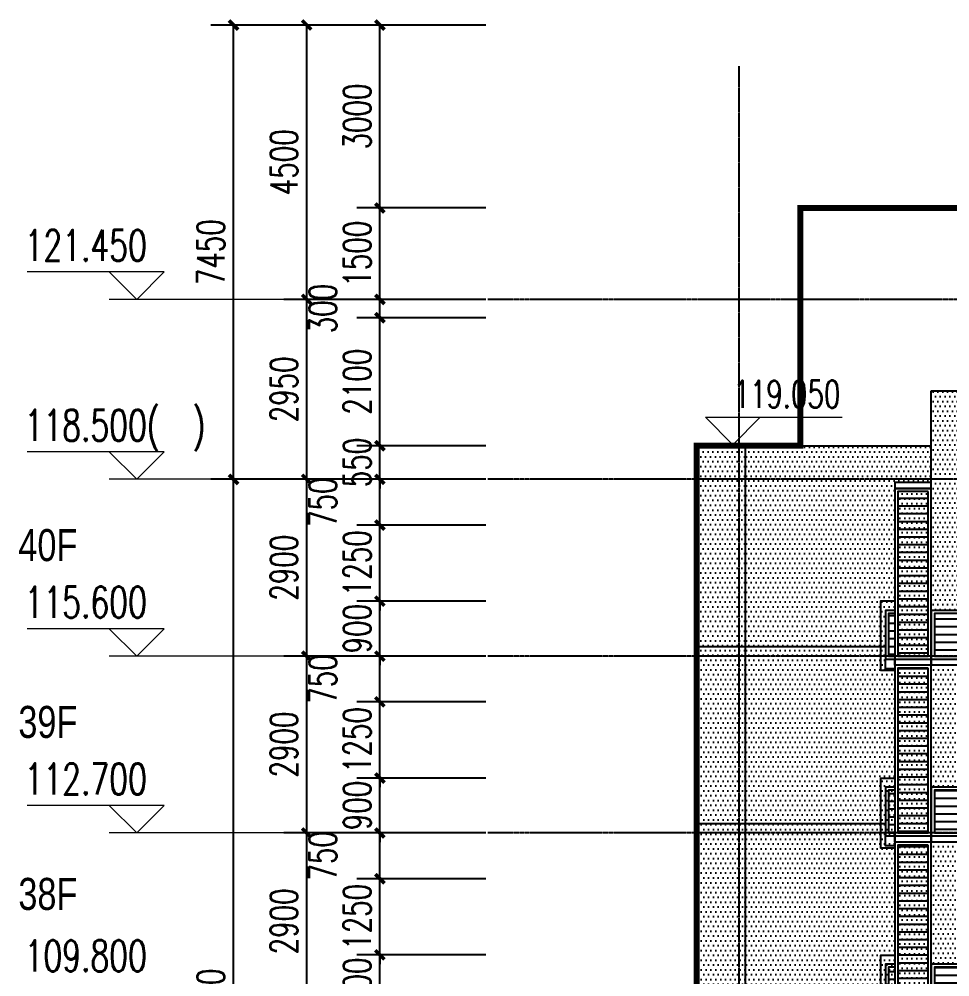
# Model space of a CAD drawing. Header units: millimetres. Extents: x 43 to 235305, y 0 to 139712.
# Drawn here: x 91786 to 107053, y 121531 to 137238 of the extents above; entities that cross this region are included whole.
import ezdxf
from ezdxf.xclip import XClip

# ---------------------------------------------------------------- set-up
doc = ezdxf.new("R2010")
doc.units = ezdxf.units.MM
doc.header["$XCLIPFRAME"] = 2
for name, pattern in [('CONTINOUS', [0]), ('DASH', [0.35, 0.25, -0.1]), ('DOTE', [2.42, 2, -0.2, 0.02, -0.2])]:
    doc.linetypes.add(name, pattern=pattern)
for name, color, linetype in [('A-AXIS', 1, 'DOTE'), ('A-AXIS-DIMS', 3, 'Continuous'), ('A-DRWD-DIMS', 144, 'Continuous'), ('A-ELEV-DRWD', 130, 'Continuous'), ('A-ELEV-LINE', 30, 'Continuous'), ('A-ELEV-LINE1', 33, 'Continuous'), ('A-ELEV-LINE2', 55, 'Continuous'), ('A-ELEV-OPEN', 253, 'Continuous'), ('A-ELEV-OUT2', 6, 'CONTINOUS'), ('A-ELEV-PATT', 55, 'Continuous'), ('A-ELEV-SHUT', 215, 'Continuous'), ('A-HATH1', 251, 'Continuous'), ('A-ROOM-NAME', 255, 'Continuous'), ('A-WALL', 2, 'Continuous'), ('AXIS', 3, 'Continuous'), ('PUB_TEXT', 7, 'Continuous'), ('Sun', 138, 'Continuous')]:
    doc.layers.add(name, color=color, linetype=linetype)
doc.styles.add('_TCH_DIM', font='SIMPLEX', dxfattribs={"bigfont": 'GBCBIG'})
doc.styles.add('_TCH_DIM_T3', font='SIMPLEX', dxfattribs={"width": 0.705882, "bigfont": 'GBCBIG'})
doc.styles.add('ZBHZ', font='zbxw.shx', dxfattribs={"width": 0.7, "bigfont": 'zbhz.shx'})
doc.dimstyles.new('_TCH_ARCH&&150', dxfattribs={"dimtxt": 446.25, "dimasz": 150, "dimexe": 375, "dimexo": 450, "dimgap": 150, "dimtad": 1, "dimdec": 0, "dimzin": 0, "dimdsep": 46, "dimtxsty": '_TCH_DIM_T3', "dimblk": 'ARCHTICK', "dimcen": 0.09, "dimclrt": 7, "dimazin": 2, "dimtfac": 1, "dimtdec": 0, "dimtix": 1, "dimtmove": 2, "dimatfit": 3, "dimfxl": 1, "dimtolj": 1, "dimtzin": 0, "dimarcsym": 0})

# ---------------------------------------------------------------- blocks, each defined once
blk = doc.blocks.new('A$C5196594A')
at = {"layer": 'A-ELEV-PATT'}
h = blk.add_hatch(dxfattribs=at)
h.set_pattern_fill('ANSI31', color=256, scale=80, angle=135, style=0)
h.set_pattern_definition([(180, (-94371.55, 79593.16), (-2e-14, -127), [])])
h.paths.add_polyline_path([(50, 2850), (550, 2850), (550, 150), (50, 150)])
at = {"layer": 'A-HATH1'}
h = blk.add_hatch(dxfattribs=at)
h.set_pattern_fill('DOTS', color=256, scale=50, style=0)
h.set_pattern_definition([(0, (50, 150), (39.6875, 79.375), [0, -79.375])])
h.paths.add_polyline_path([(50, 2850), (550, 2850), (550, 150), (50, 150)])
at = {"layer": 'A-ELEV-LINE'}
blk.add_lwpolyline([(0, 0), (600, 0), (600, 100), (0, 100)], close=True, dxfattribs=at)
at = {"layer": 'A-ELEV-SHUT'}
for points in [[(0, 2900), (600, 2900), (600, 100), (0, 100)], [(50, 2850), (550, 2850), (550, 150), (50, 150)]]:
    blk.add_lwpolyline(points, close=True, dxfattribs=at)
blk = doc.blocks.new('A$C25156A68')
at = {"layer": 'A-ELEV-PATT'}
h = blk.add_hatch(dxfattribs=at)
h.set_pattern_fill('ANSI31', color=256, scale=80, angle=135, style=0)
h.set_pattern_definition([(180, (-96021.55, 77543.16), (-2e-14, -127), [])])
h.paths.add_polyline_path([(50, 850), (550, 850), (550, 150), (50, 150)])
at = {"layer": 'A-ELEV-LINE'}
blk.add_lwpolyline([(0, 100), (0, -60), (600, -60), (600, 100)], close=True, dxfattribs=at)
at = {"layer": 'A-ELEV-SHUT'}
for points in [[(0, 900), (600, 900), (600, 100), (0, 100)], [(50, 850), (550, 850), (550, 150), (50, 150)]]:
    blk.add_lwpolyline(points, close=True, dxfattribs=at)
blk = doc.blocks.new('A$C22E85F1C')
at = {"layer": 'A-ELEV-PATT'}
h = blk.add_hatch(dxfattribs=at)
h.set_pattern_fill('ANSI31', color=256, scale=80, angle=135, style=0)
h.set_pattern_definition([(180, (-86871.55, 77993.16), (-2e-14, -127), [])])
h.paths.add_polyline_path([(9200, 1300), (9700, 1300), (9700, 600), (9200, 600)])
at = {"layer": 'A-HATH1'}
h = blk.add_hatch(dxfattribs=at)
h.set_pattern_fill('DOTS', color=256, scale=50, style=0)
h.set_pattern_definition([(7e-15, (9150, 1350), (39.6875, 79.375), [0, -79.375])])
h.paths.add_polyline_path([(9750, 3350), (9750, 3450), (9750, 4950), (9150, 4950), (9150, 1350), (9750, 1350)])
h = blk.add_hatch(dxfattribs=at)
h.set_pattern_fill('DOTS', color=256, scale=50, style=0)
h.set_pattern_definition([(7e-15, (9750, 600), (39.6875, 79.375), [0, -79.375])])
h.paths.add_polyline_path([(9750, 4050), (9750, 3450), (10347, 3450), (10350, 1350), (10500, 1350), (10500, 600), (12800, 600), (12800, 4050)])
h = blk.add_hatch(dxfattribs=at)
h.set_pattern_fill('DOTS', color=256, scale=50, style=0)
h.set_pattern_definition([(7e-15, (12800, 600), (39.6875, 79.375), [0, -79.375])])
h.paths.add_polyline_path([(13600, 4050), (12800, 4050), (12800, 600), (13600, 600)])
at = {"layer": 'A-ELEV-LINE'}
for points in [[(10347, 3350), (9750, 3350), (9750, 3450), (10347, 3450)], [(9150, 550), (9150, 450), (9750, 450), (9750, 550)]]:
    blk.add_lwpolyline(points, close=True, dxfattribs=at)
at = {"layer": 'A-ELEV-LINE1'}
for p, q in [((950, 7950), (11900, 7950)), ((11900, 7950), (11900, 4050)), ((9750, 4950), (9150, 4950)), ((9750, 600), (9750, 4950)), ((13600, 4050), (9750, 4050)), ((12800, 600), (12800, 4050)), ((13600, 600), (13600, 4050))]:
    blk.add_line(p, q, dxfattribs=at)
at = {"layer": 'A-ELEV-LINE2'}
blk.add_line((10500, 750), (13600, 750), dxfattribs=at)
at = {"layer": 'A-ELEV-SHUT'}
for points in [[(9150, 1350), (9750, 1350), (9750, 550), (9150, 550)], [(9200, 1300), (9700, 1300), (9700, 600), (9200, 600)]]:
    blk.add_lwpolyline(points, close=True, dxfattribs=at)
ref = blk.add_blockref('A$C25156A68', (9900, 450))
XClip(ref).set_block_clipping_path([(450.000028187, -87.3392947953), (677.8074674489, 1055.0677332467)])
at = {"layer": 'A-ELEV-LINE1'}
blk.add_blockref('A$C5196594A', (9750, 450), dxfattribs=at)
blk = doc.blocks.new('A$C38F80F9D')
at = {"layer": 'A-ELEV-PATT'}
h = blk.add_hatch(dxfattribs=at)
h.set_pattern_fill('ANSI31', color=256, scale=80, angle=135, style=0)
h.set_pattern_definition([(180, (-95221.56, 77593.16), (-2e-14, -127), [])])
h.paths.add_polyline_path([(-250, 2400), (550, 2400), (550, 270), (-250, 270)])
at = {"layer": 'A-HATH1'}
h = blk.add_hatch(dxfattribs=at)
h.set_pattern_fill('DOTS', color=256, scale=50, style=0)
h.set_pattern_definition([(7e-15, (-250, 350), (39.6875, 79.375), [0, -79.375])])
h.paths.add_polyline_path([(-250, 2400), (550, 2400), (550, 270), (-250, 270)])
at = {"layer": 'A-ELEV-SHUT'}
for points in [[(-300, 2450), (600, 2450), (600, 220), (-300, 220)], [(-250, 2400), (550, 2400), (550, 270), (-250, 270)]]:
    blk.add_lwpolyline(points, close=True, dxfattribs=at)
blk = doc.blocks.new('A$C26D120F1')
blk.add_circle((0, 0), 12.5)
blk = doc.blocks.new('A$C6A1F32F0')
at = {"layer": 'Sun'}
blk.add_lwpolyline([(810, 250), (0, 250), (0, -50), (810, -50)], close=True, dxfattribs=at)
at = {"layer": 'Sun', "color": 8, "linetype": 'DASH', "ltscale": 0.2}
blk.add_lwpolyline([(760, 200), (50, 200), (50, 0), (760, 0)], close=True, dxfattribs=at)
at = {"layer": 'Sun'}
for centre in [(80, 175), (130, 175), (280, 175), (330, 175), (480, 175), (530, 175), (730, 175), (80, 125), (80, 75), (80, 25), (330, 125), (380, 125), (380, 75), (380, 25), (480, 75), (480, 25), (530, 125), (530, 75), (530, 25), (580, 125), (580, 75), (580, 25), (680, 75), (680, 25), (730, 125), (730, 75), (730, 25)]:
    blk.add_circle(centre, 5, dxfattribs=at)
for p in [(80, 200), (80, 150), (130, 200), (180, 200), (180, 150), (230, 200), (230, 150), (280, 200), (280, 150), (330, 200), (330, 150), (430, 200), (430, 150), (480, 200), (480, 150), (530, 200), (530, 150), (580, 200), (580, 150), (630, 200), (630, 150), (680, 200), (680, 150), (730, 200), (730, 150), (80, 100), (80, 50), (80, 0), (130, 0), (180, 100), (180, 50), (180, 0), (230, 100), (230, 50), (230, 0), (280, 100), (280, 50), (280, 0), (330, 100), (330, 50), (330, 0), (380, 100), (380, 50), (380, 0), (430, 100), (430, 50), (430, 0), (480, 100), (480, 50), (480, 0), (530, 100), (530, 50), (530, 0), (580, 100), (580, 50), (580, 0), (630, 0), (680, 100), (680, 50), (680, 0), (730, 100), (730, 50), (730, 0)]:
    blk.add_blockref('A$C26D120F1', p, dxfattribs=at)
blk = doc.blocks.new('A$C1D411380')
at = {"layer": 'A-ELEV-DRWD'}
for points in [[(50, 2100), (500, 2100), (500, 1200), (50, 1200)], [(100, 2050), (450, 2050), (450, 1250), (100, 1250)], [(50, 1150), (500, 1150), (500, 950), (50, 950)]]:
    blk.add_lwpolyline(points, close=True, dxfattribs=at)
at = {"layer": 'A-ELEV-LINE1'}
blk.add_lwpolyline([(550, 1200), (550, 1200), (550, 900), (0, 900), (0, 2150), (550, 2150), (550, 1150)], dxfattribs=at)
at = {"layer": 'A-ELEV-OPEN'}
blk.add_lwpolyline([(50, 1200), (275, 2100), (500, 1200)], dxfattribs=at)
at = {"layer": 'Sun'}
blk.add_blockref('A$C6A1F32F0', (-130, 950), dxfattribs=at)
blk = doc.blocks.new('A$C79B806BD')
at = {"layer": 'A-ELEV-LINE1'}
for p, q in [((50, 670), (950, 670)), ((50, 670), (50, 0)), ((50, 0), (950, 0))]:
    blk.add_line(p, q, dxfattribs=at)
blk = doc.blocks.new('A$C503F3A81')
at = {"layer": 'A-ELEV-PATT'}
h = blk.add_hatch(dxfattribs=at)
h.set_pattern_fill('ANSI31', color=256, scale=80, angle=135, style=0)
h.set_pattern_definition([(180, (-85371.56, 80893.16), (-2e-14, -127), [])])
h.paths.add_polyline_path([(10700, 4200), (11200, 4200), (11200, 3500), (10700, 3500)])
h = blk.add_hatch(dxfattribs=at)
h.set_pattern_fill('ANSI31', color=256, scale=80, angle=135, style=0)
h.set_pattern_definition([(180, (-85371.56, 77993.16), (-2e-14, -127), [])])
h.paths.add_polyline_path([(10700, 1300), (11200, 1300), (11200, 600), (10700, 600)])
at = {"layer": 'A-HATH1'}
h = blk.add_hatch(dxfattribs=at)
h.set_pattern_fill('DOTS', color=256, scale=50, style=0)
h.set_pattern_definition([(7e-15, (-0.0005, 3650), (39.6875, 79.375), [0, -79.375])])
h.paths.add_polyline_path([(1550, 5800), (1550, 6520), (1520, 6520), (1520, 6550), (0, 6550), (0, 6520), (0, 5800), (0, 3650), (1550, 3650)])
h = blk.add_hatch(dxfattribs=at)
h.set_pattern_fill('DOTS', color=256, scale=50, style=0)
h.set_pattern_definition([(7e-15, (1550, 5800), (39.6875, 79.375), [0, -79.375])])
h.paths.add_polyline_path([(2450, 6520), (1550, 6520), (1550, 5800), (2450, 5800)])
h = blk.add_hatch(dxfattribs=at)
h.set_pattern_fill('DOTS', color=256, scale=50, style=0)
h.set_pattern_definition([(7e-15, (11850, 600), (39.6875, 79.375), [0, -79.375])])
h.paths.add_polyline_path([(14300, 6400), (12000, 6400), (12000, 6250), (11850, 6250), (11850, 3450), (12000, 3450), (12000, 3350), (11850, 3350), (11850, 1350), (11850, 600), (12000, 600), (14300, 600)])
h = blk.add_hatch(dxfattribs=at)
h.set_pattern_fill('DOTS', color=256, scale=50, style=0)
h.set_pattern_definition([(7e-15, (14300, 600), (39.6875, 79.375), [0, -79.375])])
h.paths.add_polyline_path([(15100, 6400), (14300, 6400), (14300, 600), (15100, 600)])
h = blk.add_hatch(dxfattribs=at)
h.set_pattern_fill('DOTS', color=256, scale=50, style=0)
h.set_pattern_definition([(7e-15, (10650, 4250), (39.6875, 79.375), [0, -79.375])])
h.paths.add_polyline_path([(11250, 6250), (10650, 6250), (10650, 4250), (11250, 4250)])
h = blk.add_hatch(dxfattribs=at)
h.set_pattern_fill('DOTS', color=256, scale=50, style=0)
h.set_pattern_definition([(7e-15, (5750, 3650), (39.6875, 79.375), [0, -79.375])])
h.paths.add_polyline_path([(6300, 4400), (5750, 4400), (5750, 3650), (6300, 3650)])
h = blk.add_hatch(dxfattribs=at)
h.set_pattern_fill('DOTS', color=256, scale=50, style=0)
h.set_pattern_definition([(7e-15, (-0.0004, 750), (39.6875, 79.375), [0, -79.375])])
h.paths.add_polyline_path([(1550, 2900), (2450, 2900), (2450, 3650), (0, 3650), (0, 3620), (0, 2900), (0, 750), (1550, 750)])
h = blk.add_hatch(dxfattribs=at)
h.set_pattern_fill('DOTS', color=256, scale=50, style=0)
h.set_pattern_definition([(7e-15, (5750, 750), (39.6875, 79.375), [0, -79.375])])
h.paths.add_polyline_path([(6300, 3650), (5750, 3650), (5750, 2750), (6300, 2750)])
h = blk.add_hatch(dxfattribs=at)
h.set_pattern_fill('DOTS', color=256, scale=50, style=0)
h.set_pattern_definition([(7e-15, (10650, 1350), (39.6875, 79.375), [0, -79.375])])
h.paths.add_polyline_path([(11250, 3350), (10650, 3350), (10650, 1350), (11250, 1350)])
at = {"layer": 'A-ELEV-LINE'}
for points in [[(10650, 3450), (10650, 3350), (11250, 3350), (11250, 3450)], [(10650, 550), (10650, 450), (11250, 450), (11250, 550)]]:
    blk.add_lwpolyline(points, close=True, dxfattribs=at)
at = {"layer": 'A-ELEV-LINE1'}
for p, q in [((2450, 600), (2450, 6550)), ((10650, 600), (10650, 6400)), ((11250, 600), (11250, 6400)), ((14300, 600), (14300, 6400)), ((15100, 600), (15100, 6400))]:
    blk.add_line(p, q, dxfattribs=at)
at = {"layer": 'A-ELEV-LINE2'}
for p, q in [((5750, 5650), (5750, 6580)), ((6300, 5640), (6300, 6580)), ((5750, 2750), (5750, 4400)), ((6300, 2750), (6300, 4400)), ((0, 3650), (1550, 3650)), ((2450, 3650), (5750, 3650)), ((6300, 3650), (10650, 3650)), ((12000, 3650), (15100, 3650)), ((5750, 1500), (5750, 750)), ((6300, 1500), (6300, 750)), ((0, 750), (1550, 750)), ((2450, 750), (5750, 750)), ((6300, 750), (10650, 750)), ((12000, 750), (15100, 750))]:
    blk.add_line(p, q, dxfattribs=at)
at = {"layer": 'A-ELEV-SHUT'}
for points in [[(10650, 4250), (11250, 4250), (11250, 3450), (10650, 3450)], [(10700, 4200), (11200, 4200), (11200, 3500), (10700, 3500)], [(10650, 1350), (11250, 1350), (11250, 550), (10650, 550)], [(10700, 1300), (11200, 1300), (11200, 600), (10700, 600)]]:
    blk.add_lwpolyline(points, close=True, dxfattribs=at)
ref = blk.add_blockref('A$C25156A68', (11400, 3350))
XClip(ref).set_block_clipping_path([(449.9996244429, -101.2325719561), (676.9703550064, 1047.1839942954)])
ref = blk.add_blockref('A$C79B806BD', (1500, 2900))
XClip(ref).set_block_clipping_path([(-256.0595435794, -0.0003583494), (950.0015086988, 2111.0845140356)])
blk.add_blockref('A$C1D411380', (5750, 600))
ref = blk.add_blockref('A$C25156A68', (11400, 450))
XClip(ref).set_block_clipping_path([(449.9996244429, -101.2325719561), (676.9703550064, 1047.1839942954)])
ref = blk.add_blockref('A$C79B806BD', (1500, 0))
XClip(ref).set_block_clipping_path([(-256.0595435794, -0.0003583494), (950.0015086988, 2111.0845140356)])
at = {"layer": 'A-ELEV-LINE1'}
for p in [(11250, 3350), (11250, 450)]:
    blk.add_blockref('A$C5196594A', p, dxfattribs=at)
at = {"layer": 'A-ELEV-LINE2'}
blk.add_blockref('A$C1D411380', (5750, 3500), dxfattribs=at)
at = {"layer": 'A-WALL'}
for p in [(1850, 3350), (1850, 450)]:
    blk.add_blockref('A$C38F80F9D', p, dxfattribs=at)
blk = doc.blocks.new('_ArchTick')
at = {"color": 0, "linetype": 'ByBlock', "const_width": 0.4}
blk.add_lwpolyline([(-0.5, -0.5), (0.5, 0.5)], dxfattribs=at)
blk = doc.blocks.new('*D4137')
at = {"layer": 'A-AXIS-DIMS', "color": 0, "lineweight": -2, "transparency": 16777216}
for p, q in [((99026, 123891), (96128, 123891)), ((96503, 120991), (96503, 123891)), ((99026, 120991), (96128, 120991))]:
    blk.add_line(p, q, dxfattribs=at)
at = {"layer": 'Defpoints', "color": 0, "transparency": 16777216}
for p in [(96503, 123891), (99476, 123891), (99476, 120991)]:
    blk.add_point(p, dxfattribs=at)
at = {"layer": 'A-AXIS-DIMS', "color": 0, "lineweight": -2, "transparency": 16777216, "xscale": 150, "yscale": 150, "zscale": 150}
for p, rotation in [((96503, 123891), 90), ((96503, 120991), 270)]:
    blk.add_blockref('_ArchTick', p, dxfattribs=dict(at, rotation=rotation))
at = {"layer": 'A-AXIS-DIMS', "color": 7, "transparency": 16777216, "insert": (96130, 122441), "char_height": 446.2, "attachment_point": 5, "rotation": 90, "style": '_TCH_DIM_T3'}
blk.add_mtext('\\A1;2900', dxfattribs=at)
blk = doc.blocks.new('*D4138')
at = {"layer": 'A-AXIS-DIMS', "color": 0, "lineweight": -2, "transparency": 16777216}
for p, q in [((99026, 126791), (96128, 126791)), ((96503, 123891), (96503, 126791)), ((99026, 123891), (96128, 123891))]:
    blk.add_line(p, q, dxfattribs=at)
at = {"layer": 'Defpoints', "color": 0, "transparency": 16777216}
for p in [(96503, 126791), (99476, 126791), (99476, 123891)]:
    blk.add_point(p, dxfattribs=at)
at = {"layer": 'A-AXIS-DIMS', "color": 0, "lineweight": -2, "transparency": 16777216, "xscale": 150, "yscale": 150, "zscale": 150}
for p, rotation in [((96503, 126791), 90), ((96503, 123891), 270)]:
    blk.add_blockref('_ArchTick', p, dxfattribs=dict(at, rotation=rotation))
at = {"layer": 'A-AXIS-DIMS', "color": 7, "transparency": 16777216, "insert": (96130, 125341), "char_height": 446.2, "attachment_point": 5, "rotation": 90, "style": '_TCH_DIM_T3'}
blk.add_mtext('\\A1;2900', dxfattribs=at)
blk = doc.blocks.new('*D4139')
at = {"layer": 'A-AXIS-DIMS', "color": 0, "lineweight": -2, "transparency": 16777216}
for p, q in [((99026, 129691), (96128, 129691)), ((96503, 126791), (96503, 129691)), ((99026, 126791), (96128, 126791))]:
    blk.add_line(p, q, dxfattribs=at)
at = {"layer": 'Defpoints', "color": 0, "transparency": 16777216}
for p in [(96503, 129691), (99476, 129691), (99476, 126791)]:
    blk.add_point(p, dxfattribs=at)
at = {"layer": 'A-AXIS-DIMS', "color": 0, "lineweight": -2, "transparency": 16777216, "xscale": 150, "yscale": 150, "zscale": 150}
for p, rotation in [((96503, 129691), 90), ((96503, 126791), 270)]:
    blk.add_blockref('_ArchTick', p, dxfattribs=dict(at, rotation=rotation))
at = {"layer": 'A-AXIS-DIMS', "color": 7, "transparency": 16777216, "insert": (96130, 128241), "char_height": 446.2, "attachment_point": 5, "rotation": 90, "style": '_TCH_DIM_T3'}
blk.add_mtext('\\A1;2900', dxfattribs=at)
blk = doc.blocks.new('*D3912')
at = {"layer": 'A-AXIS-DIMS', "color": 0, "lineweight": -2, "transparency": 16777216}
for p, q in [((97461, 132641), (96128, 132641)), ((96503, 129691), (96503, 132641)), ((97461, 129691), (96128, 129691))]:
    blk.add_line(p, q, dxfattribs=at)
at = {"layer": 'Defpoints', "color": 0, "transparency": 16777216}
for p in [(96503, 132641), (97911, 132641), (97911, 129691)]:
    blk.add_point(p, dxfattribs=at)
at = {"layer": 'A-AXIS-DIMS', "color": 0, "lineweight": -2, "transparency": 16777216, "xscale": 150, "yscale": 150, "zscale": 150}
for p, rotation in [((96503, 132641), 90), ((96503, 129691), 270)]:
    blk.add_blockref('_ArchTick', p, dxfattribs=dict(at, rotation=rotation))
at = {"layer": 'A-AXIS-DIMS', "color": 7, "transparency": 16777216, "insert": (96130, 131166), "char_height": 446.2, "attachment_point": 5, "rotation": 90, "style": '_TCH_DIM_T3'}
blk.add_mtext('\\A1;2950', dxfattribs=at)
blk = doc.blocks.new('*D3913')
at = {"layer": 'A-AXIS-DIMS', "color": 0, "lineweight": -2, "transparency": 16777216}
for p, q in [((97461, 137141), (96128, 137141)), ((96503, 132641), (96503, 137141)), ((97461, 132641), (96128, 132641))]:
    blk.add_line(p, q, dxfattribs=at)
at = {"layer": 'Defpoints', "color": 0, "transparency": 16777216}
for p in [(96503, 137141), (97911, 137141), (97911, 132641)]:
    blk.add_point(p, dxfattribs=at)
at = {"layer": 'A-AXIS-DIMS', "color": 0, "lineweight": -2, "transparency": 16777216, "xscale": 150, "yscale": 150, "zscale": 150}
for p, rotation in [((96503, 137141), 90), ((96503, 132641), 270)]:
    blk.add_blockref('_ArchTick', p, dxfattribs=dict(at, rotation=rotation))
at = {"layer": 'A-AXIS-DIMS', "color": 7, "transparency": 16777216, "insert": (96130, 134891), "char_height": 446.2, "attachment_point": 5, "rotation": 90, "style": '_TCH_DIM_T3'}
blk.add_mtext('\\A1;4500', dxfattribs=at)
blk = doc.blocks.new('*D3915')
at = {"layer": 'A-AXIS-DIMS', "color": 0, "lineweight": -2, "transparency": 16777216}
for p, q in [((97826, 129691), (94928, 129691)), ((95303, 112291), (95303, 129691)), ((97826, 112291), (94928, 112291))]:
    blk.add_line(p, q, dxfattribs=at)
at = {"layer": 'Defpoints', "color": 0, "transparency": 16777216}
for p in [(95303, 129691), (98276, 129691), (98276, 112291)]:
    blk.add_point(p, dxfattribs=at)
at = {"layer": 'A-AXIS-DIMS', "color": 0, "lineweight": -2, "transparency": 16777216, "xscale": 150, "yscale": 150, "zscale": 150}
for p, rotation in [((95303, 129691), 90), ((95303, 112291), 270)]:
    blk.add_blockref('_ArchTick', p, dxfattribs=dict(at, rotation=rotation))
at = {"layer": 'A-AXIS-DIMS', "color": 7, "transparency": 16777216, "insert": (94930, 120991), "char_height": 446.2, "attachment_point": 5, "rotation": 90, "style": '_TCH_DIM_T3'}
blk.add_mtext('\\A1;17400', dxfattribs=at)
blk = doc.blocks.new('*D3916')
at = {"layer": 'A-AXIS-DIMS', "color": 0, "lineweight": -2, "transparency": 16777216}
for p, q in [((97826, 137141), (94928, 137141)), ((95303, 129691), (95303, 137141)), ((97826, 129691), (94928, 129691))]:
    blk.add_line(p, q, dxfattribs=at)
at = {"layer": 'Defpoints', "color": 0, "transparency": 16777216}
for p in [(95303, 137141), (98276, 137141), (98276, 129691)]:
    blk.add_point(p, dxfattribs=at)
at = {"layer": 'A-AXIS-DIMS', "color": 0, "lineweight": -2, "transparency": 16777216, "xscale": 150, "yscale": 150, "zscale": 150}
for p, rotation in [((95303, 137141), 90), ((95303, 129691), 270)]:
    blk.add_blockref('_ArchTick', p, dxfattribs=dict(at, rotation=rotation))
at = {"layer": 'A-AXIS-DIMS', "color": 7, "transparency": 16777216, "insert": (94930, 133416), "char_height": 446.2, "attachment_point": 5, "rotation": 90, "style": '_TCH_DIM_T3'}
blk.add_mtext('\\A1;7450', dxfattribs=at)
blk = doc.blocks.new('*D3479')
at = {"layer": 'A-DRWD-DIMS', "color": 0, "lineweight": -2, "transparency": 16777216}
for p, q in [((97703, 121891), (97703, 122041)), ((99439, 121891), (97328, 121891)), ((97703, 120991), (97703, 121891)), ((99439, 120991), (97328, 120991)), ((97703, 120991), (97703, 120841))]:
    blk.add_line(p, q, dxfattribs=at)
at = {"layer": 'Defpoints', "color": 0, "transparency": 16777216}
for p in [(97703, 121891), (99889, 121891), (99889, 120991)]:
    blk.add_point(p, dxfattribs=at)
at = {"layer": 'A-DRWD-DIMS', "color": 0, "lineweight": -2, "transparency": 16777216, "xscale": 150, "yscale": 150, "zscale": 150}
for p, rotation in [((97703, 121891), 270), ((97703, 120991), 90)]:
    blk.add_blockref('_ArchTick', p, dxfattribs=dict(at, rotation=rotation))
at = {"layer": 'A-DRWD-DIMS', "color": 7, "transparency": 16777216, "insert": (97330, 121441), "char_height": 446.2, "attachment_point": 5, "rotation": 90, "style": '_TCH_DIM_T3'}
blk.add_mtext('\\A1;900', dxfattribs=at)
blk = doc.blocks.new('*D3480')
at = {"layer": 'A-DRWD-DIMS', "color": 0, "lineweight": -2, "transparency": 16777216}
for p, q in [((99439, 123141), (97328, 123141)), ((97703, 123141), (97703, 123291)), ((97703, 121891), (97703, 123141)), ((99439, 121891), (97328, 121891)), ((97703, 121891), (97703, 121741))]:
    blk.add_line(p, q, dxfattribs=at)
at = {"layer": 'Defpoints', "color": 0, "transparency": 16777216}
for p in [(97703, 123141), (99889, 123141), (99889, 121891)]:
    blk.add_point(p, dxfattribs=at)
at = {"layer": 'A-DRWD-DIMS', "color": 0, "lineweight": -2, "transparency": 16777216, "xscale": 150, "yscale": 150, "zscale": 150}
for p, rotation in [((97703, 123141), 270), ((97703, 121891), 90)]:
    blk.add_blockref('_ArchTick', p, dxfattribs=dict(at, rotation=rotation))
at = {"layer": 'A-DRWD-DIMS', "color": 7, "transparency": 16777216, "insert": (97330, 122516), "char_height": 446.2, "attachment_point": 5, "rotation": 90, "style": '_TCH_DIM_T3'}
blk.add_mtext('\\A1;1250', dxfattribs=at)
blk = doc.blocks.new('*D3481')
at = {"layer": 'A-DRWD-DIMS', "color": 0, "lineweight": -2, "transparency": 16777216}
for p, q in [((99439, 123891), (97328, 123891)), ((97703, 123141), (97703, 123891)), ((99439, 123141), (97328, 123141))]:
    blk.add_line(p, q, dxfattribs=at)
at = {"layer": 'Defpoints', "color": 0, "transparency": 16777216}
for p in [(97703, 123891), (99889, 123891), (99889, 123141)]:
    blk.add_point(p, dxfattribs=at)
at = {"layer": 'A-DRWD-DIMS', "color": 0, "lineweight": -2, "transparency": 16777216, "xscale": 150, "yscale": 150, "zscale": 150}
for p, rotation in [((97703, 123891), 90), ((97703, 123141), 270)]:
    blk.add_blockref('_ArchTick', p, dxfattribs=dict(at, rotation=rotation))
at = {"layer": 'A-DRWD-DIMS', "color": 7, "transparency": 16777216, "insert": (96766, 123516), "char_height": 446.2, "attachment_point": 5, "rotation": 90, "style": '_TCH_DIM_T3'}
blk.add_mtext('\\A1;750', dxfattribs=at)
blk = doc.blocks.new('*D3482')
at = {"layer": 'A-DRWD-DIMS', "color": 0, "lineweight": -2, "transparency": 16777216}
for p, q in [((97703, 124791), (97703, 124941)), ((99439, 124791), (97328, 124791)), ((97703, 123891), (97703, 124791)), ((99439, 123891), (97328, 123891)), ((97703, 123891), (97703, 123741))]:
    blk.add_line(p, q, dxfattribs=at)
at = {"layer": 'Defpoints', "color": 0, "transparency": 16777216}
for p in [(97703, 124791), (99889, 124791), (99889, 123891)]:
    blk.add_point(p, dxfattribs=at)
at = {"layer": 'A-DRWD-DIMS', "color": 0, "lineweight": -2, "transparency": 16777216, "xscale": 150, "yscale": 150, "zscale": 150}
for p, rotation in [((97703, 124791), 270), ((97703, 123891), 90)]:
    blk.add_blockref('_ArchTick', p, dxfattribs=dict(at, rotation=rotation))
at = {"layer": 'A-DRWD-DIMS', "color": 7, "transparency": 16777216, "insert": (97330, 124341), "char_height": 446.2, "attachment_point": 5, "rotation": 90, "style": '_TCH_DIM_T3'}
blk.add_mtext('\\A1;900', dxfattribs=at)
blk = doc.blocks.new('*D3483')
at = {"layer": 'A-DRWD-DIMS', "color": 0, "lineweight": -2, "transparency": 16777216}
for p, q in [((97703, 126041), (97703, 126191)), ((99439, 126041), (97328, 126041)), ((97703, 124791), (97703, 126041)), ((99439, 124791), (97328, 124791)), ((97703, 124791), (97703, 124641))]:
    blk.add_line(p, q, dxfattribs=at)
at = {"layer": 'Defpoints', "color": 0, "transparency": 16777216}
for p in [(97703, 126041), (99889, 126041), (99889, 124791)]:
    blk.add_point(p, dxfattribs=at)
at = {"layer": 'A-DRWD-DIMS', "color": 0, "lineweight": -2, "transparency": 16777216, "xscale": 150, "yscale": 150, "zscale": 150}
for p, rotation in [((97703, 126041), 270), ((97703, 124791), 90)]:
    blk.add_blockref('_ArchTick', p, dxfattribs=dict(at, rotation=rotation))
at = {"layer": 'A-DRWD-DIMS', "color": 7, "transparency": 16777216, "insert": (97330, 125416), "char_height": 446.2, "attachment_point": 5, "rotation": 90, "style": '_TCH_DIM_T3'}
blk.add_mtext('\\A1;1250', dxfattribs=at)
blk = doc.blocks.new('*D3484')
at = {"layer": 'A-DRWD-DIMS', "color": 0, "lineweight": -2, "transparency": 16777216}
for p, q in [((99439, 126791), (97328, 126791)), ((97703, 126041), (97703, 126791)), ((99439, 126041), (97328, 126041))]:
    blk.add_line(p, q, dxfattribs=at)
at = {"layer": 'Defpoints', "color": 0, "transparency": 16777216}
for p in [(97703, 126791), (99889, 126791), (99889, 126041)]:
    blk.add_point(p, dxfattribs=at)
at = {"layer": 'A-DRWD-DIMS', "color": 0, "lineweight": -2, "transparency": 16777216, "xscale": 150, "yscale": 150, "zscale": 150}
for p, rotation in [((97703, 126791), 90), ((97703, 126041), 270)]:
    blk.add_blockref('_ArchTick', p, dxfattribs=dict(at, rotation=rotation))
at = {"layer": 'A-DRWD-DIMS', "color": 7, "transparency": 16777216, "insert": (96766, 126416), "char_height": 446.2, "attachment_point": 5, "rotation": 90, "style": '_TCH_DIM_T3'}
blk.add_mtext('\\A1;750', dxfattribs=at)
blk = doc.blocks.new('*D3485')
at = {"layer": 'A-DRWD-DIMS', "color": 0, "lineweight": -2, "transparency": 16777216}
for p, q in [((97703, 127691), (97703, 127841)), ((99439, 127691), (97328, 127691)), ((97703, 126791), (97703, 127691)), ((99439, 126791), (97328, 126791)), ((97703, 126791), (97703, 126641))]:
    blk.add_line(p, q, dxfattribs=at)
at = {"layer": 'Defpoints', "color": 0, "transparency": 16777216}
for p in [(97703, 127691), (99889, 127691), (99889, 126791)]:
    blk.add_point(p, dxfattribs=at)
at = {"layer": 'A-DRWD-DIMS', "color": 0, "lineweight": -2, "transparency": 16777216, "xscale": 150, "yscale": 150, "zscale": 150}
for p, rotation in [((97703, 127691), 270), ((97703, 126791), 90)]:
    blk.add_blockref('_ArchTick', p, dxfattribs=dict(at, rotation=rotation))
at = {"layer": 'A-DRWD-DIMS', "color": 7, "transparency": 16777216, "insert": (97330, 127241), "char_height": 446.2, "attachment_point": 5, "rotation": 90, "style": '_TCH_DIM_T3'}
blk.add_mtext('\\A1;900', dxfattribs=at)
blk = doc.blocks.new('*D3486')
at = {"layer": 'A-DRWD-DIMS', "color": 0, "lineweight": -2, "transparency": 16777216}
for p, q in [((97703, 128941), (97703, 129091)), ((99439, 128941), (97328, 128941)), ((97703, 127691), (97703, 128941)), ((99439, 127691), (97328, 127691)), ((97703, 127691), (97703, 127541))]:
    blk.add_line(p, q, dxfattribs=at)
at = {"layer": 'Defpoints', "color": 0, "transparency": 16777216}
for p in [(97703, 128941), (99889, 128941), (99889, 127691)]:
    blk.add_point(p, dxfattribs=at)
at = {"layer": 'A-DRWD-DIMS', "color": 0, "lineweight": -2, "transparency": 16777216, "xscale": 150, "yscale": 150, "zscale": 150}
for p, rotation in [((97703, 128941), 270), ((97703, 127691), 90)]:
    blk.add_blockref('_ArchTick', p, dxfattribs=dict(at, rotation=rotation))
at = {"layer": 'A-DRWD-DIMS', "color": 7, "transparency": 16777216, "insert": (97330, 128316), "char_height": 446.2, "attachment_point": 5, "rotation": 90, "style": '_TCH_DIM_T3'}
blk.add_mtext('\\A1;1250', dxfattribs=at)
blk = doc.blocks.new('*D3487')
at = {"layer": 'A-DRWD-DIMS', "color": 0, "lineweight": -2, "transparency": 16777216}
for p, q in [((99439, 129691), (97328, 129691)), ((97703, 128941), (97703, 129691)), ((99439, 128941), (97328, 128941))]:
    blk.add_line(p, q, dxfattribs=at)
at = {"layer": 'Defpoints', "color": 0, "transparency": 16777216}
for p in [(97703, 129691), (99889, 129691), (99889, 128941)]:
    blk.add_point(p, dxfattribs=at)
at = {"layer": 'A-DRWD-DIMS', "color": 0, "lineweight": -2, "transparency": 16777216, "xscale": 150, "yscale": 150, "zscale": 150}
for p, rotation in [((97703, 129691), 90), ((97703, 128941), 270)]:
    blk.add_blockref('_ArchTick', p, dxfattribs=dict(at, rotation=rotation))
at = {"layer": 'A-DRWD-DIMS', "color": 7, "transparency": 16777216, "insert": (96766, 129316), "char_height": 446.2, "attachment_point": 5, "rotation": 90, "style": '_TCH_DIM_T3'}
blk.add_mtext('\\A1;750', dxfattribs=at)
blk = doc.blocks.new('*D3488')
at = {"layer": 'A-DRWD-DIMS', "color": 0, "lineweight": -2, "transparency": 16777216}
for p, q in [((97703, 130241), (97703, 130391)), ((99439, 130241), (97328, 130241)), ((97703, 129691), (97703, 130241)), ((99439, 129691), (97328, 129691)), ((97703, 129691), (97703, 129541))]:
    blk.add_line(p, q, dxfattribs=at)
at = {"layer": 'Defpoints', "color": 0, "transparency": 16777216}
for p in [(97703, 130241), (99889, 130241), (99889, 129691)]:
    blk.add_point(p, dxfattribs=at)
at = {"layer": 'A-DRWD-DIMS', "color": 0, "lineweight": -2, "transparency": 16777216, "xscale": 150, "yscale": 150, "zscale": 150}
for p, rotation in [((97703, 130241), 270), ((97703, 129691), 90)]:
    blk.add_blockref('_ArchTick', p, dxfattribs=dict(at, rotation=rotation))
at = {"layer": 'A-DRWD-DIMS', "color": 7, "transparency": 16777216, "insert": (97330, 129966), "char_height": 446.2, "attachment_point": 5, "rotation": 90, "style": '_TCH_DIM_T3'}
blk.add_mtext('\\A1;550', dxfattribs=at)
blk = doc.blocks.new('*D3489')
at = {"layer": 'A-DRWD-DIMS', "color": 0, "lineweight": -2, "transparency": 16777216}
for p, q in [((99439, 132341), (97328, 132341)), ((97703, 130241), (97703, 132341)), ((99439, 130241), (97328, 130241))]:
    blk.add_line(p, q, dxfattribs=at)
at = {"layer": 'Defpoints', "color": 0, "transparency": 16777216}
for p in [(97703, 132341), (99889, 132341), (99889, 130241)]:
    blk.add_point(p, dxfattribs=at)
at = {"layer": 'A-DRWD-DIMS', "color": 0, "lineweight": -2, "transparency": 16777216, "xscale": 150, "yscale": 150, "zscale": 150}
for p, rotation in [((97703, 132341), 90), ((97703, 130241), 270)]:
    blk.add_blockref('_ArchTick', p, dxfattribs=dict(at, rotation=rotation))
at = {"layer": 'A-DRWD-DIMS', "color": 7, "transparency": 16777216, "insert": (97330, 131291), "char_height": 446.2, "attachment_point": 5, "rotation": 90, "style": '_TCH_DIM_T3'}
blk.add_mtext('\\A1;2100', dxfattribs=at)
blk = doc.blocks.new('*D3490')
at = {"layer": 'A-DRWD-DIMS', "color": 0, "lineweight": -2, "transparency": 16777216}
for p, q in [((99439, 132641), (97328, 132641)), ((97703, 132341), (97703, 132641)), ((99439, 132341), (97328, 132341))]:
    blk.add_line(p, q, dxfattribs=at)
at = {"layer": 'Defpoints', "color": 0, "transparency": 16777216}
for p in [(97703, 132641), (99889, 132641), (99889, 132341)]:
    blk.add_point(p, dxfattribs=at)
at = {"layer": 'A-DRWD-DIMS', "color": 0, "lineweight": -2, "transparency": 16777216, "xscale": 150, "yscale": 150, "zscale": 150}
for p, rotation in [((97703, 132641), 90), ((97703, 132341), 270)]:
    blk.add_blockref('_ArchTick', p, dxfattribs=dict(at, rotation=rotation))
at = {"layer": 'A-DRWD-DIMS', "color": 7, "transparency": 16777216, "insert": (96766, 132491), "char_height": 446.2, "attachment_point": 5, "rotation": 90, "style": '_TCH_DIM_T3'}
blk.add_mtext('\\A1;300', dxfattribs=at)
blk = doc.blocks.new('*D3491')
at = {"layer": 'A-DRWD-DIMS', "color": 0, "lineweight": -2, "transparency": 16777216}
for p, q in [((99439, 134141), (97328, 134141)), ((97703, 132641), (97703, 134141)), ((99439, 132641), (97328, 132641))]:
    blk.add_line(p, q, dxfattribs=at)
at = {"layer": 'Defpoints', "color": 0, "transparency": 16777216}
for p in [(97703, 134141), (99889, 134141), (99889, 132641)]:
    blk.add_point(p, dxfattribs=at)
at = {"layer": 'A-DRWD-DIMS', "color": 0, "lineweight": -2, "transparency": 16777216, "xscale": 150, "yscale": 150, "zscale": 150}
for p, rotation in [((97703, 134141), 90), ((97703, 132641), 270)]:
    blk.add_blockref('_ArchTick', p, dxfattribs=dict(at, rotation=rotation))
at = {"layer": 'A-DRWD-DIMS', "color": 7, "transparency": 16777216, "insert": (97330, 133391), "char_height": 446.2, "attachment_point": 5, "rotation": 90, "style": '_TCH_DIM_T3'}
blk.add_mtext('\\A1;1500', dxfattribs=at)
blk = doc.blocks.new('*D3492')
at = {"layer": 'A-DRWD-DIMS', "color": 0, "lineweight": -2, "transparency": 16777216}
for p, q in [((99439, 137141), (97328, 137141)), ((97703, 134141), (97703, 137141)), ((99439, 134141), (97328, 134141))]:
    blk.add_line(p, q, dxfattribs=at)
at = {"layer": 'Defpoints', "color": 0, "transparency": 16777216}
for p in [(97703, 137141), (99889, 137141), (99889, 134141)]:
    blk.add_point(p, dxfattribs=at)
at = {"layer": 'A-DRWD-DIMS', "color": 0, "lineweight": -2, "transparency": 16777216, "xscale": 150, "yscale": 150, "zscale": 150}
for p, rotation in [((97703, 137141), 90), ((97703, 134141), 270)]:
    blk.add_blockref('_ArchTick', p, dxfattribs=dict(at, rotation=rotation))
at = {"layer": 'A-DRWD-DIMS', "color": 7, "transparency": 16777216, "insert": (97330, 135641), "char_height": 446.2, "attachment_point": 5, "rotation": 90, "style": '_TCH_DIM_T3'}
blk.add_mtext('\\A1;3000', dxfattribs=at)

msp = doc.modelspace()

# ---------------------------------------------------------------- linework, layer by layer
at = {"layer": 'A-AXIS'}
for p, q in [((103599.3, 10341.9), (103599.3, 136465.4)), ((134593.1, 132641.3), (99475.8, 132641.3)), ((134593.1, 129691.3), (99475.8, 129691.3)), ((134593.1, 126791.3), (99475.8, 126791.3)), ((134593.1, 123891.3), (99475.8, 123891.3))]:
    msp.add_line(p, q, dxfattribs=at)
at = {"layer": 'A-ELEV-OUT2', "color": 2, "const_width": 100}
msp.add_lwpolyline([(131949.3, 11041.3), (131949.3, 134141.3), (121949.3, 134141.3), (121949.3, 131141.3), (120249.3, 131141.3), (120249.3, 133091.3), (119249.3, 133091.3), (119249.3, 137141.3), (111849.3, 137141.3), (111849.3, 134141.3), (104599.3, 134141.3), (104599.3, 130241.3), (102899.3, 130241.3), (102899.3, 11041.3)], dxfattribs=at)
at = {"layer": 'AXIS', "lineweight": 0}
for p, q in [((94163.8, 133091.3), (91919.8, 133091.3)), ((93713.8, 132641.3), (93263.8, 133091.3)), ((93713.8, 132641.3), (94163.8, 133091.3)), ((96492.3, 132641.3), (93263.8, 132641.3)), ((103493.4, 130258), (103043.4, 130708)), ((103043.4, 130708), (105287.4, 130708)), ((103493.4, 130258), (103943.4, 130708)), ((94163.8, 130141.3), (91919.8, 130141.3)), ((93713.8, 129691.3), (93263.8, 130141.3)), ((93713.8, 129691.3), (94163.8, 130141.3)), ((96492.3, 129691.3), (93263.8, 129691.3)), ((94163.8, 127241.3), (91919.8, 127241.3)), ((93713.8, 126791.3), (93263.8, 127241.3)), ((93713.8, 126791.3), (94163.8, 127241.3)), ((96492.3, 126791.3), (93263.8, 126791.3)), ((94163.8, 124341.3), (91919.8, 124341.3)), ((93713.8, 123891.3), (93263.8, 124341.3)), ((93713.8, 123891.3), (94163.8, 124341.3)), ((96492.3, 123891.3), (93263.8, 123891.3))]:
    msp.add_line(p, q, dxfattribs=at)

# ---------------------------------------------------------------- block references
at = {"xscale": -1}
for name, p in [('A$C22E85F1C', (116499.3, 126191.3)), ('A$C503F3A81', (117999.3, 120391.3))]:
    msp.add_blockref(name, p, dxfattribs=at)

# ---------------------------------------------------------------- texts
at = {"layer": 'A-ROOM-NAME', "style": 'ZBHZ', "width": 0.8}
for s, p in [('40F', (91773, 128349.5)), ('39F', (91773, 125449.5)), ('38F', (91773, 122629))]:
    msp.add_text(s, height=525, dxfattribs=at).set_placement(p)
at = {"layer": 'PUB_TEXT', "lineweight": 0, "style": '_TCH_DIM', "width": 0.705882}
for s, height, p in [('121.450', 510, (91874.8, 133271.3)), ('119.050', 446.25, (103502.4, 130865.5)), ('118.500(', 510, (91874.8, 130321.3)), (')', 510, (94627.5, 130321.3)), ('115.600', 510, (91874.8, 127421.3)), ('112.700', 510, (91874.8, 124521.3)), ('109.800', 510, (91874.8, 121621.3))]:
    msp.add_text(s, height=height, dxfattribs=at).set_placement(p)

# ---------------------------------------------------------------- dimensions: what is measured, and where the dimension line sits
at = {"layer": 'A-AXIS-DIMS'}
for p1, p2, distance, picture, middle in [((98275.8, 129691.3), (98275.8, 137141.3), 2972.3, '*D3916', (94930.3, 133416.3)), ((97910.5, 132641.3), (97910.5, 137141.3), 1407, '*D3913', (96130.3, 134891.3)), ((97910.5, 129691.3), (97910.5, 132641.3), 1407, '*D3912', (96130.3, 131166.3)), ((98275.8, 112291.3), (98275.8, 129691.3), 2972.3, '*D3915', (94930.3, 120991.3)), ((99475.8, 126791.3), (99475.8, 129691.3), 2972.3, '*D4139', (96130.3, 128241.3)), ((99475.8, 123891.3), (99475.8, 126791.3), 2972.3, '*D4138', (96130.3, 125341.3)), ((99475.8, 120991.3), (99475.8, 123891.3), 2972.3, '*D4137', (96130.3, 122441.3))]:
    dim = msp.add_aligned_dim(p1=p1, p2=p2, distance=distance, dimstyle='_TCH_ARCH&&150', dxfattribs=at)
    dim.commit()
    dim.dimension.update_dxf_attribs({"geometry": picture, "text_midpoint": middle})
at = {"layer": 'A-DRWD-DIMS'}
for p1, p2, picture, middle in [((99889.4, 134141.3), (99889.4, 137141.3), '*D3492', (97330.3, 135641.3)), ((99889.4, 132641.3), (99889.4, 134141.3), '*D3491', (97330.3, 133391.3)), ((99889.4, 130241.3), (99889.4, 132341.3), '*D3489', (97330.3, 131291.3)), ((99889.4, 129691.3), (99889.4, 130241.3), '*D3488', (97330.3, 129966.3)), ((99889.4, 127691.3), (99889.4, 128941.3), '*D3486', (97330.3, 128316.3)), ((99889.4, 126791.3), (99889.4, 127691.3), '*D3485', (97330.3, 127241.3)), ((99889.4, 124791.3), (99889.4, 126041.3), '*D3483', (97330.3, 125416.3)), ((99889.4, 123891.3), (99889.4, 124791.3), '*D3482', (97330.3, 124341.3)), ((99889.4, 121891.3), (99889.4, 123141.3), '*D3480', (97330.3, 122516.3)), ((99889.4, 120991.3), (99889.4, 121891.3), '*D3479', (97330.3, 121441.3))]:
    dim = msp.add_aligned_dim(p1=p1, p2=p2, distance=2186, dimstyle='_TCH_ARCH&&150', dxfattribs=at)
    dim.commit()
    dim.dimension.update_dxf_attribs({"geometry": picture, "text_midpoint": middle})
for base, p1, p2, picture, middle in [((97703.5, 132641.3), (99889.4, 132341.3), (99889.4, 132641.3), '*D3490', (96766, 132491.3)), ((97703.5, 129691.3), (99889.4, 128941.3), (99889.4, 129691.3), '*D3487', (96766, 129316.3)), ((97703.5, 126791.3), (99889.4, 126041.3), (99889.4, 126791.3), '*D3484', (96766, 126416.3)), ((97703.5, 123891.3), (99889.4, 123141.3), (99889.4, 123891.3), '*D3481', (96766, 123516.3))]:
    dim = msp.add_linear_dim(base=base, p1=p1, p2=p2, angle=90, dimstyle='_TCH_ARCH&&150', dxfattribs=at)
    dim.commit()
    dim.dimension.update_dxf_attribs({"geometry": picture, "text_midpoint": middle, "dimtype": 161})

doc.saveas('drawing.dxf')
